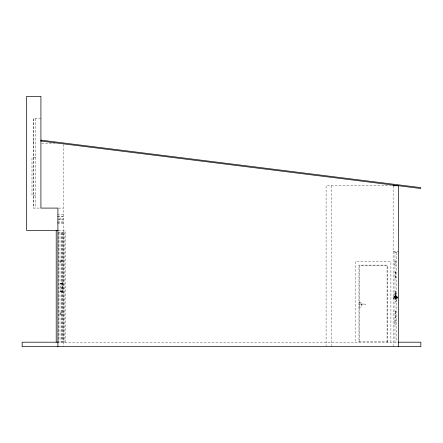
<?xml version="1.0" encoding="UTF-8"?>
<svg xmlns="http://www.w3.org/2000/svg" width="443" height="443" viewBox="0 0 443 443"><rect width="100%" height="100%" fill="white"/><g stroke="black" fill="none" stroke-linecap="round" stroke-linejoin="round"><path stroke-width="0.33" stroke-dasharray="2.21 1.66" d="M396.164 299.031L396.839 298.582M396.862 298.56L396.862 296.555L396.164 296.085M393.295 298.05L393.295 296.755M394.22 298.3L393.755 298.881L393.295 298.3L393.661 295.952L394.22 296.511L394.253 298.3M397.548 298.964L396.862 298.455M361.233 304.795C373.427 304.385 355.352 303.023 361.233 304.795L361.233 304.031M40.922 118.696L33.325 118.696L33.325 208.088L40.922 208.088M33.325 141.046L33.773 141.046M33.325 141.937L33.773 141.937M41.598 143.837L55.142 143.837M35.562 157.763L31.985 157.763L31.985 195.352L35.562 195.352M58.576 208.088L63.271 208.088M57.463 214.794L63.271 214.794M57.463 216.134L63.271 216.134M57.463 216.61L63.271 216.61M58.753 218.792L63.271 218.792M57.463 219.263L63.271 219.263M58.753 219.739L63.271 219.739M57.463 221.921L63.271 221.921M57.463 222.392L63.271 222.392M57.463 223.737L63.271 223.737M58.576 230.438L65.149 230.438L65.149 342.184M57.994 232.675L65.149 232.675M393.14 251.358L398.501 251.358M394.962 252.72L398.274 252.72M62.469 260.24C58.487 258.839 58.487 263.867 62.469 262.472M394.962 271.98L396.142 271.98M394.962 277.656L396.142 277.656M62.02 283.332L60.569 283.332L60.569 291.527L62.02 291.527M61.095 283.47L60.702 283.332M60.569 283.703L62.02 283.703M60.569 291.151L62.02 291.151M61.095 291.383L60.702 291.527M394.962 291.776L396.142 291.776M394.918 293.427L396.186 293.427L396.186 301.473L394.918 301.473M394.951 295.935C394.043 296.544 393.988 298.156 394.951 298.881M395.222 296.024L395.793 296.024M396.862 296.666L397.548 296.157M394.935 296.91L396.142 296.91M396.873 297.242L397.781 297.27L396.873 297.319M394.935 297.364L396.142 297.364M394.857 297.458L396.142 297.452M396.873 297.469L397.781 297.419M396.873 297.519L397.781 297.519M396.873 297.641L397.781 297.607M396.873 297.702L397.781 297.702M397.781 297.812L396.873 297.857L397.781 297.873M395.222 298.255L395.793 298.255M394.962 311.573L396.142 311.573M62.469 312.387C58.487 310.986 58.487 316.02 62.469 314.619M394.962 317.249L396.142 317.249M358.963 341.171L387.509 341.171M57.103 342.184L398.501 342.184M396.28 296.085L396.28 299.031M396.142 252.72L396.142 342.184M395.931 297.458L395.931 293.482L394.857 293.482L394.835 298.881M395.848 271.98L395.848 277.656M395.848 291.776L395.848 297.452M395.809 311.573L395.809 317.249M395.793 293.427L395.793 301.478M395.256 271.98L395.256 277.656M395.256 291.776L395.256 297.452M395.222 293.427L395.222 301.478M395.222 311.573L395.222 317.249M394.962 251.358L394.962 342.184M393.14 346.653L393.14 185.744L326.092 185.744L326.092 346.016M390.903 342.184L390.903 261.73L355.148 261.73L355.148 342.184M387.509 342.184L387.509 265.113L358.963 265.113L358.963 342.184M387.071 342.184L387.071 265.523L359.4 265.523L359.4 342.184M331.458 185.744L331.458 346.653M64.257 232.675L64.257 342.184M63.803 232.675L63.803 342.184M63.271 144.529L63.271 346.653M62.912 232.675L62.912 342.184M62.469 232.675L62.469 342.184M61.206 232.675L61.212 342.184M61.029 232.675L61.029 342.184M60.901 283.332L60.901 283.703M60.901 291.151L60.901 291.527M58.991 232.675L58.997 342.184M58.814 232.675L58.814 342.184M35.562 118.696L35.562 208.088M33.773 118.696L33.773 208.088M395.333 297.037C396.059 297.652 395.538 296.195 395.333 297.037M60.27 261.259C60.852 262.71 61.571 260.224 60.27 261.259M60.27 313.406C60.852 314.857 61.571 312.37 60.27 313.406M359.395 302.591C358.813 303.826 358.675 309.402 361.272 307.337C362.014 306.163 361.92 300.326 359.395 302.591M395.931 261.193L394.857 261.193L394.84 265.169L395.931 265.169L395.931 261.193M62.286 281.842L62.02 293.017L62.286 281.842M395.931 320.084L394.857 320.084L394.84 324.055L395.931 324.055L395.931 320.084"/><path stroke-width="0.66" d="M58.271 230.438L26.619 230.438L26.619 96.347L40.922 96.347L40.922 208.088L57.906 208.088L57.906 346.653M58.271 342.184L22.15 342.184L22.15 346.653L420.85 346.653L420.85 342.184L398.501 342.184M398.501 346.653L398.501 185.744L393.14 185.744L393.14 185.074M56.211 230.438L56.211 342.184M41.033 140.16L40.922 141.046L420.678 188.513L420.789 187.627L41.033 140.16"/></g></svg>
